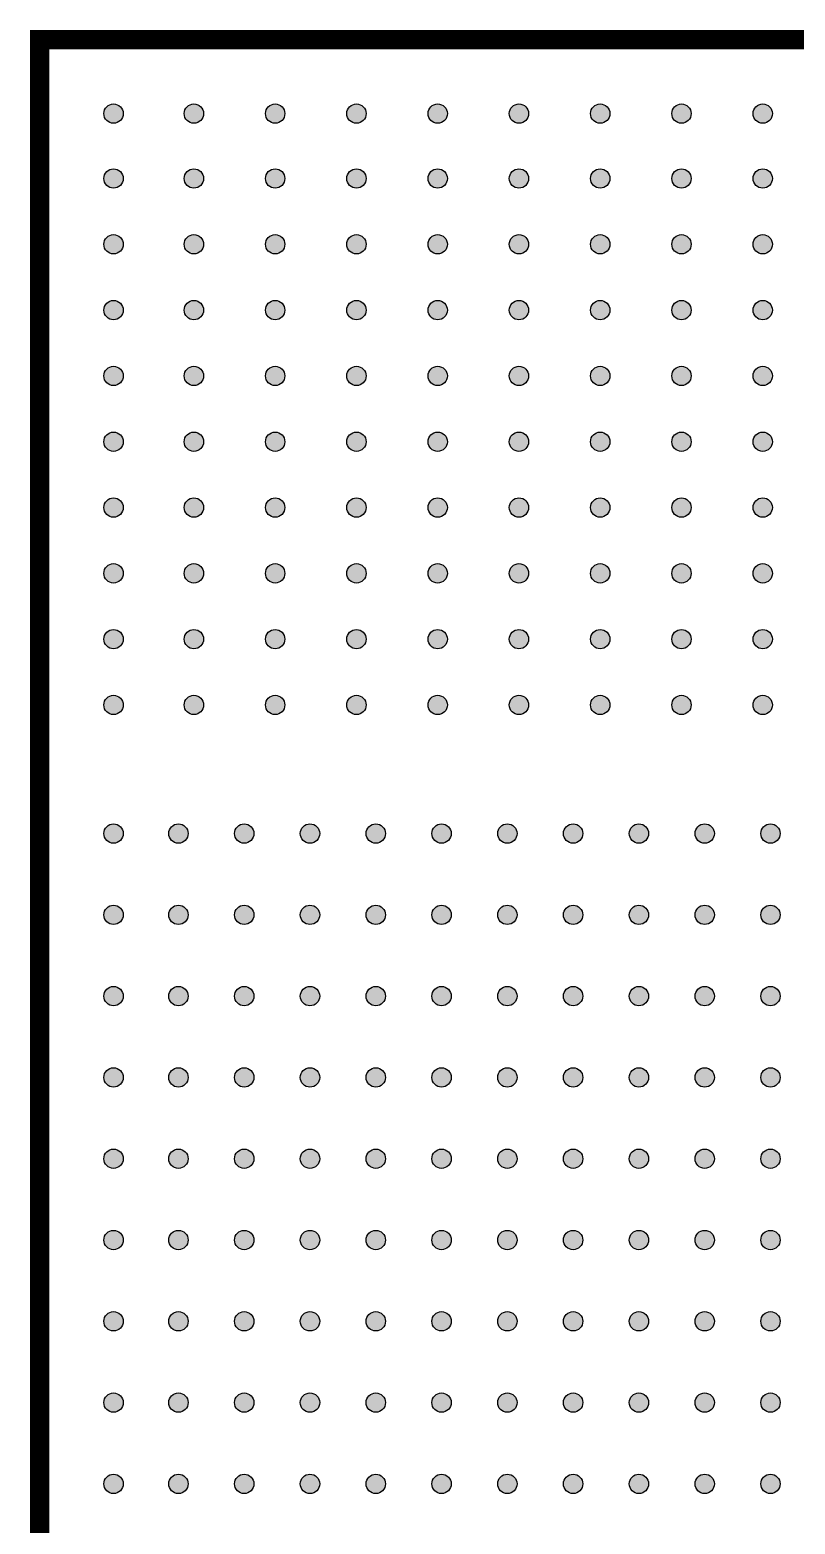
# Model space of a CAD drawing. Extents: x -754 to 779, y -779 to 754.
# Drawn here: x -754 to -358, y -18 to 754 of the extents above; entities that cross this region are included whole.
import ezdxf

# ---------------------------------------------------------------- set-up
doc = ezdxf.new("R2010")
doc.units = 0
doc.header["$MEASUREMENT"] = 0
doc.layers.add('PART_PADS_SMD_TOP', color=20, linetype='CONTINUOUS')
doc.layers.add('SILKSCREEN_OUTLINES_TOP', color=104, linetype='CONTINUOUS')

msp = doc.modelspace()

# ---------------------------------------------------------------- hatches: boundary and pattern name
at = {"layer": 'PART_PADS_SMD_TOP'}
h = msp.add_hatch(color=256, dxfattribs=at)
edge = h.paths.add_edge_path()
edge.add_arc((-710.75, 710.75), 5, 0, 360)
h = msp.add_hatch(color=256, dxfattribs=at)
edge = h.paths.add_edge_path()
edge.add_arc((-669.22, 710.75), 5, 0, 360)
h = msp.add_hatch(color=256, dxfattribs=at)
edge = h.paths.add_edge_path()
edge.add_arc((-627.22, 710.75), 5, 0, 360)
h = msp.add_hatch(color=256, dxfattribs=at)
edge = h.paths.add_edge_path()
edge.add_arc((-585.22, 710.75), 5, 0, 360)
h = msp.add_hatch(color=256, dxfattribs=at)
edge = h.paths.add_edge_path()
edge.add_arc((-543.22, 710.75), 5, 0, 360)
h = msp.add_hatch(color=256, dxfattribs=at)
edge = h.paths.add_edge_path()
edge.add_arc((-501.22, 710.75), 5, 0, 360)
h = msp.add_hatch(color=256, dxfattribs=at)
edge = h.paths.add_edge_path()
edge.add_arc((-459.22, 710.75), 5, 0, 360)
h = msp.add_hatch(color=256, dxfattribs=at)
edge = h.paths.add_edge_path()
edge.add_arc((-417.22, 710.75), 5, 0, 360)
h = msp.add_hatch(color=256, dxfattribs=at)
edge = h.paths.add_edge_path()
edge.add_arc((-375.22, 710.75), 5, 0, 360)
h = msp.add_hatch(color=256, dxfattribs=at)
edge = h.paths.add_edge_path()
edge.add_arc((-710.75, 677.22), 5, 0, 360)
h = msp.add_hatch(color=256, dxfattribs=at)
edge = h.paths.add_edge_path()
edge.add_arc((-669.22, 677.22), 5, 0, 360)
h = msp.add_hatch(color=256, dxfattribs=at)
edge = h.paths.add_edge_path()
edge.add_arc((-627.22, 677.22), 5, 0, 360)
h = msp.add_hatch(color=256, dxfattribs=at)
edge = h.paths.add_edge_path()
edge.add_arc((-585.22, 677.22), 5, 0, 360)
h = msp.add_hatch(color=256, dxfattribs=at)
edge = h.paths.add_edge_path()
edge.add_arc((-543.22, 677.22), 5, 0, 360)
h = msp.add_hatch(color=256, dxfattribs=at)
edge = h.paths.add_edge_path()
edge.add_arc((-501.22, 677.22), 5, 0, 360)
h = msp.add_hatch(color=256, dxfattribs=at)
edge = h.paths.add_edge_path()
edge.add_arc((-459.22, 677.22), 5, 0, 360)
h = msp.add_hatch(color=256, dxfattribs=at)
edge = h.paths.add_edge_path()
edge.add_arc((-417.22, 677.22), 5, 0, 360)
h = msp.add_hatch(color=256, dxfattribs=at)
edge = h.paths.add_edge_path()
edge.add_arc((-375.22, 677.22), 5, 0, 360)
h = msp.add_hatch(color=256, dxfattribs=at)
edge = h.paths.add_edge_path()
edge.add_arc((-710.75, 643.22), 5, 0, 360)
h = msp.add_hatch(color=256, dxfattribs=at)
edge = h.paths.add_edge_path()
edge.add_arc((-669.22, 643.22), 5, 0, 360)
h = msp.add_hatch(color=256, dxfattribs=at)
edge = h.paths.add_edge_path()
edge.add_arc((-627.22, 643.22), 5, 0, 360)
h = msp.add_hatch(color=256, dxfattribs=at)
edge = h.paths.add_edge_path()
edge.add_arc((-585.22, 643.22), 5, 0, 360)
h = msp.add_hatch(color=256, dxfattribs=at)
edge = h.paths.add_edge_path()
edge.add_arc((-543.22, 643.22), 5, 0, 360)
h = msp.add_hatch(color=256, dxfattribs=at)
edge = h.paths.add_edge_path()
edge.add_arc((-501.22, 643.22), 5, 0, 360)
h = msp.add_hatch(color=256, dxfattribs=at)
edge = h.paths.add_edge_path()
edge.add_arc((-459.22, 643.22), 5, 0, 360)
h = msp.add_hatch(color=256, dxfattribs=at)
edge = h.paths.add_edge_path()
edge.add_arc((-417.22, 643.22), 5, 0, 360)
h = msp.add_hatch(color=256, dxfattribs=at)
edge = h.paths.add_edge_path()
edge.add_arc((-375.22, 643.22), 5, 0, 360)
h = msp.add_hatch(color=256, dxfattribs=at)
edge = h.paths.add_edge_path()
edge.add_arc((-710.75, 609.22), 5, 0, 360)
h = msp.add_hatch(color=256, dxfattribs=at)
edge = h.paths.add_edge_path()
edge.add_arc((-669.22, 609.22), 5, 0, 360)
h = msp.add_hatch(color=256, dxfattribs=at)
edge = h.paths.add_edge_path()
edge.add_arc((-627.22, 609.22), 5, 0, 360)
h = msp.add_hatch(color=256, dxfattribs=at)
edge = h.paths.add_edge_path()
edge.add_arc((-585.22, 609.22), 5, 0, 360)
h = msp.add_hatch(color=256, dxfattribs=at)
edge = h.paths.add_edge_path()
edge.add_arc((-543.22, 609.22), 5, 0, 360)
h = msp.add_hatch(color=256, dxfattribs=at)
edge = h.paths.add_edge_path()
edge.add_arc((-501.22, 609.22), 5, 0, 360)
h = msp.add_hatch(color=256, dxfattribs=at)
edge = h.paths.add_edge_path()
edge.add_arc((-459.22, 609.22), 5, 0, 360)
h = msp.add_hatch(color=256, dxfattribs=at)
edge = h.paths.add_edge_path()
edge.add_arc((-417.22, 609.22), 5, 0, 360)
h = msp.add_hatch(color=256, dxfattribs=at)
edge = h.paths.add_edge_path()
edge.add_arc((-375.22, 609.22), 5, 0, 360)
h = msp.add_hatch(color=256, dxfattribs=at)
edge = h.paths.add_edge_path()
edge.add_arc((-710.75, 575.22), 5, 0, 360)
h = msp.add_hatch(color=256, dxfattribs=at)
edge = h.paths.add_edge_path()
edge.add_arc((-669.22, 575.22), 5, 0, 360)
h = msp.add_hatch(color=256, dxfattribs=at)
edge = h.paths.add_edge_path()
edge.add_arc((-627.22, 575.22), 5, 0, 360)
h = msp.add_hatch(color=256, dxfattribs=at)
edge = h.paths.add_edge_path()
edge.add_arc((-585.22, 575.22), 5, 0, 360)
h = msp.add_hatch(color=256, dxfattribs=at)
edge = h.paths.add_edge_path()
edge.add_arc((-543.22, 575.22), 5, 0, 360)
h = msp.add_hatch(color=256, dxfattribs=at)
edge = h.paths.add_edge_path()
edge.add_arc((-501.22, 575.22), 5, 0, 360)
h = msp.add_hatch(color=256, dxfattribs=at)
edge = h.paths.add_edge_path()
edge.add_arc((-459.22, 575.22), 5, 0, 360)
h = msp.add_hatch(color=256, dxfattribs=at)
edge = h.paths.add_edge_path()
edge.add_arc((-417.22, 575.22), 5, 0, 360)
h = msp.add_hatch(color=256, dxfattribs=at)
edge = h.paths.add_edge_path()
edge.add_arc((-375.22, 575.22), 5, 0, 360)
h = msp.add_hatch(color=256, dxfattribs=at)
edge = h.paths.add_edge_path()
edge.add_arc((-710.75, 541.22), 5, 0, 360)
h = msp.add_hatch(color=256, dxfattribs=at)
edge = h.paths.add_edge_path()
edge.add_arc((-669.22, 541.22), 5, 0, 360)
h = msp.add_hatch(color=256, dxfattribs=at)
edge = h.paths.add_edge_path()
edge.add_arc((-627.22, 541.22), 5, 0, 360)
h = msp.add_hatch(color=256, dxfattribs=at)
edge = h.paths.add_edge_path()
edge.add_arc((-585.22, 541.22), 5, 0, 360)
h = msp.add_hatch(color=256, dxfattribs=at)
edge = h.paths.add_edge_path()
edge.add_arc((-543.22, 541.22), 5, 0, 360)
h = msp.add_hatch(color=256, dxfattribs=at)
edge = h.paths.add_edge_path()
edge.add_arc((-501.22, 541.22), 5, 0, 360)
h = msp.add_hatch(color=256, dxfattribs=at)
edge = h.paths.add_edge_path()
edge.add_arc((-459.22, 541.22), 5, 0, 360)
h = msp.add_hatch(color=256, dxfattribs=at)
edge = h.paths.add_edge_path()
edge.add_arc((-417.22, 541.22), 5, 0, 360)
h = msp.add_hatch(color=256, dxfattribs=at)
edge = h.paths.add_edge_path()
edge.add_arc((-375.22, 541.22), 5, 0, 360)
h = msp.add_hatch(color=256, dxfattribs=at)
edge = h.paths.add_edge_path()
edge.add_arc((-710.75, 507.22), 5, 0, 360)
h = msp.add_hatch(color=256, dxfattribs=at)
edge = h.paths.add_edge_path()
edge.add_arc((-669.22, 507.22), 5, 0, 360)
h = msp.add_hatch(color=256, dxfattribs=at)
edge = h.paths.add_edge_path()
edge.add_arc((-627.22, 507.22), 5, 0, 360)
h = msp.add_hatch(color=256, dxfattribs=at)
edge = h.paths.add_edge_path()
edge.add_arc((-585.22, 507.22), 5, 0, 360)
h = msp.add_hatch(color=256, dxfattribs=at)
edge = h.paths.add_edge_path()
edge.add_arc((-543.22, 507.22), 5, 0, 360)
h = msp.add_hatch(color=256, dxfattribs=at)
edge = h.paths.add_edge_path()
edge.add_arc((-501.22, 507.22), 5, 0, 360)
h = msp.add_hatch(color=256, dxfattribs=at)
edge = h.paths.add_edge_path()
edge.add_arc((-459.22, 507.22), 5, 0, 360)
h = msp.add_hatch(color=256, dxfattribs=at)
edge = h.paths.add_edge_path()
edge.add_arc((-417.22, 507.22), 5, 0, 360)
h = msp.add_hatch(color=256, dxfattribs=at)
edge = h.paths.add_edge_path()
edge.add_arc((-375.22, 507.22), 5, 0, 360)
h = msp.add_hatch(color=256, dxfattribs=at)
edge = h.paths.add_edge_path()
edge.add_arc((-710.75, 473.22), 5, 0, 360)
h = msp.add_hatch(color=256, dxfattribs=at)
edge = h.paths.add_edge_path()
edge.add_arc((-669.22, 473.22), 5, 0, 360)
h = msp.add_hatch(color=256, dxfattribs=at)
edge = h.paths.add_edge_path()
edge.add_arc((-627.22, 473.22), 5, 0, 360)
h = msp.add_hatch(color=256, dxfattribs=at)
edge = h.paths.add_edge_path()
edge.add_arc((-585.22, 473.22), 5, 0, 360)
h = msp.add_hatch(color=256, dxfattribs=at)
edge = h.paths.add_edge_path()
edge.add_arc((-543.22, 473.22), 5, 0, 360)
h = msp.add_hatch(color=256, dxfattribs=at)
edge = h.paths.add_edge_path()
edge.add_arc((-501.22, 473.22), 5, 0, 360)
h = msp.add_hatch(color=256, dxfattribs=at)
edge = h.paths.add_edge_path()
edge.add_arc((-459.22, 473.22), 5, 0, 360)
h = msp.add_hatch(color=256, dxfattribs=at)
edge = h.paths.add_edge_path()
edge.add_arc((-417.22, 473.22), 5, 0, 360)
h = msp.add_hatch(color=256, dxfattribs=at)
edge = h.paths.add_edge_path()
edge.add_arc((-375.22, 473.22), 5, 0, 360)
h = msp.add_hatch(color=256, dxfattribs=at)
edge = h.paths.add_edge_path()
edge.add_arc((-710.75, 439.22), 5, 0, 360)
h = msp.add_hatch(color=256, dxfattribs=at)
edge = h.paths.add_edge_path()
edge.add_arc((-669.22, 439.22), 5, 0, 360)
h = msp.add_hatch(color=256, dxfattribs=at)
edge = h.paths.add_edge_path()
edge.add_arc((-627.22, 439.22), 5, 0, 360)
h = msp.add_hatch(color=256, dxfattribs=at)
edge = h.paths.add_edge_path()
edge.add_arc((-585.22, 439.22), 5, 0, 360)
h = msp.add_hatch(color=256, dxfattribs=at)
edge = h.paths.add_edge_path()
edge.add_arc((-543.22, 439.22), 5, 0, 360)
h = msp.add_hatch(color=256, dxfattribs=at)
edge = h.paths.add_edge_path()
edge.add_arc((-501.22, 439.22), 5, 0, 360)
h = msp.add_hatch(color=256, dxfattribs=at)
edge = h.paths.add_edge_path()
edge.add_arc((-459.22, 439.22), 5, 0, 360)
h = msp.add_hatch(color=256, dxfattribs=at)
edge = h.paths.add_edge_path()
edge.add_arc((-417.22, 439.22), 5, 0, 360)
h = msp.add_hatch(color=256, dxfattribs=at)
edge = h.paths.add_edge_path()
edge.add_arc((-375.22, 439.22), 5, 0, 360)
h = msp.add_hatch(color=256, dxfattribs=at)
edge = h.paths.add_edge_path()
edge.add_arc((-710.75, 405.22), 5, 0, 360)
h = msp.add_hatch(color=256, dxfattribs=at)
edge = h.paths.add_edge_path()
edge.add_arc((-669.22, 405.22), 5, 0, 360)
h = msp.add_hatch(color=256, dxfattribs=at)
edge = h.paths.add_edge_path()
edge.add_arc((-627.22, 405.22), 5, 0, 360)
h = msp.add_hatch(color=256, dxfattribs=at)
edge = h.paths.add_edge_path()
edge.add_arc((-585.22, 405.22), 5, 0, 360)
h = msp.add_hatch(color=256, dxfattribs=at)
edge = h.paths.add_edge_path()
edge.add_arc((-543.22, 405.22), 5, 0, 360)
h = msp.add_hatch(color=256, dxfattribs=at)
edge = h.paths.add_edge_path()
edge.add_arc((-501.22, 405.22), 5, 0, 360)
h = msp.add_hatch(color=256, dxfattribs=at)
edge = h.paths.add_edge_path()
edge.add_arc((-459.22, 405.22), 5, 0, 360)
h = msp.add_hatch(color=256, dxfattribs=at)
edge = h.paths.add_edge_path()
edge.add_arc((-417.22, 405.22), 5, 0, 360)
h = msp.add_hatch(color=256, dxfattribs=at)
edge = h.paths.add_edge_path()
edge.add_arc((-375.22, 405.22), 5, 0, 360)
h = msp.add_hatch(color=256, dxfattribs=at)
edge = h.paths.add_edge_path()
edge.add_arc((-710.75, 338.78), 5, 0, 360)
h = msp.add_hatch(color=256, dxfattribs=at)
edge = h.paths.add_edge_path()
edge.add_arc((-677.22, 338.78), 5, 0, 360)
h = msp.add_hatch(color=256, dxfattribs=at)
edge = h.paths.add_edge_path()
edge.add_arc((-643.22, 338.78), 5, 0, 360)
h = msp.add_hatch(color=256, dxfattribs=at)
edge = h.paths.add_edge_path()
edge.add_arc((-609.22, 338.78), 5, 0, 360)
h = msp.add_hatch(color=256, dxfattribs=at)
edge = h.paths.add_edge_path()
edge.add_arc((-575.22, 338.78), 5, 0, 360)
h = msp.add_hatch(color=256, dxfattribs=at)
edge = h.paths.add_edge_path()
edge.add_arc((-541.22, 338.78), 5, 0, 360)
h = msp.add_hatch(color=256, dxfattribs=at)
edge = h.paths.add_edge_path()
edge.add_arc((-507.22, 338.78), 5, 0, 360)
h = msp.add_hatch(color=256, dxfattribs=at)
edge = h.paths.add_edge_path()
edge.add_arc((-473.22, 338.78), 5, 0, 360)
h = msp.add_hatch(color=256, dxfattribs=at)
edge = h.paths.add_edge_path()
edge.add_arc((-439.22, 338.78), 5, 0, 360)
h = msp.add_hatch(color=256, dxfattribs=at)
edge = h.paths.add_edge_path()
edge.add_arc((-405.22, 338.78), 5, 0, 360)
h = msp.add_hatch(color=256, dxfattribs=at)
edge = h.paths.add_edge_path()
edge.add_arc((-371.22, 338.78), 5, 0, 360)
h = msp.add_hatch(color=256, dxfattribs=at)
edge = h.paths.add_edge_path()
edge.add_arc((-710.75, 296.78), 5, 0, 360)
h = msp.add_hatch(color=256, dxfattribs=at)
edge = h.paths.add_edge_path()
edge.add_arc((-677.22, 296.78), 5, 0, 360)
h = msp.add_hatch(color=256, dxfattribs=at)
edge = h.paths.add_edge_path()
edge.add_arc((-643.22, 296.78), 5, 0, 360)
h = msp.add_hatch(color=256, dxfattribs=at)
edge = h.paths.add_edge_path()
edge.add_arc((-609.22, 296.78), 5, 0, 360)
h = msp.add_hatch(color=256, dxfattribs=at)
edge = h.paths.add_edge_path()
edge.add_arc((-575.22, 296.78), 5, 0, 360)
h = msp.add_hatch(color=256, dxfattribs=at)
edge = h.paths.add_edge_path()
edge.add_arc((-541.22, 296.78), 5, 0, 360)
h = msp.add_hatch(color=256, dxfattribs=at)
edge = h.paths.add_edge_path()
edge.add_arc((-507.22, 296.78), 5, 0, 360)
h = msp.add_hatch(color=256, dxfattribs=at)
edge = h.paths.add_edge_path()
edge.add_arc((-473.22, 296.78), 5, 0, 360)
h = msp.add_hatch(color=256, dxfattribs=at)
edge = h.paths.add_edge_path()
edge.add_arc((-439.22, 296.78), 5, 0, 360)
h = msp.add_hatch(color=256, dxfattribs=at)
edge = h.paths.add_edge_path()
edge.add_arc((-405.22, 296.78), 5, 0, 360)
h = msp.add_hatch(color=256, dxfattribs=at)
edge = h.paths.add_edge_path()
edge.add_arc((-371.22, 296.78), 5, 0, 360)
h = msp.add_hatch(color=256, dxfattribs=at)
edge = h.paths.add_edge_path()
edge.add_arc((-710.75, 254.78), 5, 0, 360)
h = msp.add_hatch(color=256, dxfattribs=at)
edge = h.paths.add_edge_path()
edge.add_arc((-677.22, 254.78), 5, 0, 360)
h = msp.add_hatch(color=256, dxfattribs=at)
edge = h.paths.add_edge_path()
edge.add_arc((-643.22, 254.78), 5, 0, 360)
h = msp.add_hatch(color=256, dxfattribs=at)
edge = h.paths.add_edge_path()
edge.add_arc((-609.22, 254.78), 5, 0, 360)
h = msp.add_hatch(color=256, dxfattribs=at)
edge = h.paths.add_edge_path()
edge.add_arc((-575.22, 254.78), 5, 0, 360)
h = msp.add_hatch(color=256, dxfattribs=at)
edge = h.paths.add_edge_path()
edge.add_arc((-541.22, 254.78), 5, 0, 360)
h = msp.add_hatch(color=256, dxfattribs=at)
edge = h.paths.add_edge_path()
edge.add_arc((-507.22, 254.78), 5, 0, 360)
h = msp.add_hatch(color=256, dxfattribs=at)
edge = h.paths.add_edge_path()
edge.add_arc((-473.22, 254.78), 5, 0, 360)
h = msp.add_hatch(color=256, dxfattribs=at)
edge = h.paths.add_edge_path()
edge.add_arc((-439.22, 254.78), 5, 0, 360)
h = msp.add_hatch(color=256, dxfattribs=at)
edge = h.paths.add_edge_path()
edge.add_arc((-405.22, 254.78), 5, 0, 360)
h = msp.add_hatch(color=256, dxfattribs=at)
edge = h.paths.add_edge_path()
edge.add_arc((-371.22, 254.78), 5, 0, 360)
h = msp.add_hatch(color=256, dxfattribs=at)
edge = h.paths.add_edge_path()
edge.add_arc((-710.75, 212.78), 5, 0, 360)
h = msp.add_hatch(color=256, dxfattribs=at)
edge = h.paths.add_edge_path()
edge.add_arc((-677.22, 212.78), 5, 0, 360)
h = msp.add_hatch(color=256, dxfattribs=at)
edge = h.paths.add_edge_path()
edge.add_arc((-643.22, 212.78), 5, 0, 360)
h = msp.add_hatch(color=256, dxfattribs=at)
edge = h.paths.add_edge_path()
edge.add_arc((-609.22, 212.78), 5, 0, 360)
h = msp.add_hatch(color=256, dxfattribs=at)
edge = h.paths.add_edge_path()
edge.add_arc((-575.22, 212.78), 5, 0, 360)
h = msp.add_hatch(color=256, dxfattribs=at)
edge = h.paths.add_edge_path()
edge.add_arc((-541.22, 212.78), 5, 0, 360)
h = msp.add_hatch(color=256, dxfattribs=at)
edge = h.paths.add_edge_path()
edge.add_arc((-507.22, 212.78), 5, 0, 360)
h = msp.add_hatch(color=256, dxfattribs=at)
edge = h.paths.add_edge_path()
edge.add_arc((-473.22, 212.78), 5, 0, 360)
h = msp.add_hatch(color=256, dxfattribs=at)
edge = h.paths.add_edge_path()
edge.add_arc((-439.22, 212.78), 5, 0, 360)
h = msp.add_hatch(color=256, dxfattribs=at)
edge = h.paths.add_edge_path()
edge.add_arc((-405.22, 212.78), 5, 0, 360)
h = msp.add_hatch(color=256, dxfattribs=at)
edge = h.paths.add_edge_path()
edge.add_arc((-371.22, 212.78), 5, 0, 360)
h = msp.add_hatch(color=256, dxfattribs=at)
edge = h.paths.add_edge_path()
edge.add_arc((-710.75, 170.78), 5, 0, 360)
h = msp.add_hatch(color=256, dxfattribs=at)
edge = h.paths.add_edge_path()
edge.add_arc((-677.22, 170.78), 5, 0, 360)
h = msp.add_hatch(color=256, dxfattribs=at)
edge = h.paths.add_edge_path()
edge.add_arc((-643.22, 170.78), 5, 0, 360)
h = msp.add_hatch(color=256, dxfattribs=at)
edge = h.paths.add_edge_path()
edge.add_arc((-609.22, 170.78), 5, 0, 360)
h = msp.add_hatch(color=256, dxfattribs=at)
edge = h.paths.add_edge_path()
edge.add_arc((-575.22, 170.78), 5, 0, 360)
h = msp.add_hatch(color=256, dxfattribs=at)
edge = h.paths.add_edge_path()
edge.add_arc((-541.22, 170.78), 5, 0, 360)
h = msp.add_hatch(color=256, dxfattribs=at)
edge = h.paths.add_edge_path()
edge.add_arc((-507.22, 170.78), 5, 0, 360)
h = msp.add_hatch(color=256, dxfattribs=at)
edge = h.paths.add_edge_path()
edge.add_arc((-473.22, 170.78), 5, 0, 360)
h = msp.add_hatch(color=256, dxfattribs=at)
edge = h.paths.add_edge_path()
edge.add_arc((-439.22, 170.78), 5, 0, 360)
h = msp.add_hatch(color=256, dxfattribs=at)
edge = h.paths.add_edge_path()
edge.add_arc((-405.22, 170.78), 5, 0, 360)
h = msp.add_hatch(color=256, dxfattribs=at)
edge = h.paths.add_edge_path()
edge.add_arc((-371.22, 170.78), 5, 0, 360)
h = msp.add_hatch(color=256, dxfattribs=at)
edge = h.paths.add_edge_path()
edge.add_arc((-710.75, 128.78), 5, 0, 360)
h = msp.add_hatch(color=256, dxfattribs=at)
edge = h.paths.add_edge_path()
edge.add_arc((-677.22, 128.78), 5, 0, 360)
h = msp.add_hatch(color=256, dxfattribs=at)
edge = h.paths.add_edge_path()
edge.add_arc((-643.22, 128.78), 5, 0, 360)
h = msp.add_hatch(color=256, dxfattribs=at)
edge = h.paths.add_edge_path()
edge.add_arc((-609.22, 128.78), 5, 0, 360)
h = msp.add_hatch(color=256, dxfattribs=at)
edge = h.paths.add_edge_path()
edge.add_arc((-575.22, 128.78), 5, 0, 360)
h = msp.add_hatch(color=256, dxfattribs=at)
edge = h.paths.add_edge_path()
edge.add_arc((-541.22, 128.78), 5, 0, 360)
h = msp.add_hatch(color=256, dxfattribs=at)
edge = h.paths.add_edge_path()
edge.add_arc((-507.22, 128.78), 5, 0, 360)
h = msp.add_hatch(color=256, dxfattribs=at)
edge = h.paths.add_edge_path()
edge.add_arc((-473.22, 128.78), 5, 0, 360)
h = msp.add_hatch(color=256, dxfattribs=at)
edge = h.paths.add_edge_path()
edge.add_arc((-439.22, 128.78), 5, 0, 360)
h = msp.add_hatch(color=256, dxfattribs=at)
edge = h.paths.add_edge_path()
edge.add_arc((-405.22, 128.78), 5, 0, 360)
h = msp.add_hatch(color=256, dxfattribs=at)
edge = h.paths.add_edge_path()
edge.add_arc((-371.22, 128.78), 5, 0, 360)
h = msp.add_hatch(color=256, dxfattribs=at)
edge = h.paths.add_edge_path()
edge.add_arc((-710.75, 86.78), 5, 0, 360)
h = msp.add_hatch(color=256, dxfattribs=at)
edge = h.paths.add_edge_path()
edge.add_arc((-677.22, 86.78), 5, 0, 360)
h = msp.add_hatch(color=256, dxfattribs=at)
edge = h.paths.add_edge_path()
edge.add_arc((-643.22, 86.78), 5, 0, 360)
h = msp.add_hatch(color=256, dxfattribs=at)
edge = h.paths.add_edge_path()
edge.add_arc((-609.22, 86.78), 5, 0, 360)
h = msp.add_hatch(color=256, dxfattribs=at)
edge = h.paths.add_edge_path()
edge.add_arc((-575.22, 86.78), 5, 0, 360)
h = msp.add_hatch(color=256, dxfattribs=at)
edge = h.paths.add_edge_path()
edge.add_arc((-541.22, 86.78), 5, 0, 360)
h = msp.add_hatch(color=256, dxfattribs=at)
edge = h.paths.add_edge_path()
edge.add_arc((-507.22, 86.78), 5, 0, 360)
h = msp.add_hatch(color=256, dxfattribs=at)
edge = h.paths.add_edge_path()
edge.add_arc((-473.22, 86.78), 5, 0, 360)
h = msp.add_hatch(color=256, dxfattribs=at)
edge = h.paths.add_edge_path()
edge.add_arc((-439.22, 86.78), 5, 0, 360)
h = msp.add_hatch(color=256, dxfattribs=at)
edge = h.paths.add_edge_path()
edge.add_arc((-405.22, 86.78), 5, 0, 360)
h = msp.add_hatch(color=256, dxfattribs=at)
edge = h.paths.add_edge_path()
edge.add_arc((-371.22, 86.78), 5, 0, 360)
h = msp.add_hatch(color=256, dxfattribs=at)
edge = h.paths.add_edge_path()
edge.add_arc((-710.75, 44.78), 5, 0, 360)
h = msp.add_hatch(color=256, dxfattribs=at)
edge = h.paths.add_edge_path()
edge.add_arc((-677.22, 44.78), 5, 0, 360)
h = msp.add_hatch(color=256, dxfattribs=at)
edge = h.paths.add_edge_path()
edge.add_arc((-643.22, 44.78), 5, 0, 360)
h = msp.add_hatch(color=256, dxfattribs=at)
edge = h.paths.add_edge_path()
edge.add_arc((-609.22, 44.78), 5, 0, 360)
h = msp.add_hatch(color=256, dxfattribs=at)
edge = h.paths.add_edge_path()
edge.add_arc((-575.22, 44.78), 5, 0, 360)
h = msp.add_hatch(color=256, dxfattribs=at)
edge = h.paths.add_edge_path()
edge.add_arc((-541.22, 44.78), 5, 0, 360)
h = msp.add_hatch(color=256, dxfattribs=at)
edge = h.paths.add_edge_path()
edge.add_arc((-507.22, 44.78), 5, 0, 360)
h = msp.add_hatch(color=256, dxfattribs=at)
edge = h.paths.add_edge_path()
edge.add_arc((-473.22, 44.78), 5, 0, 360)
h = msp.add_hatch(color=256, dxfattribs=at)
edge = h.paths.add_edge_path()
edge.add_arc((-439.22, 44.78), 5, 0, 360)
h = msp.add_hatch(color=256, dxfattribs=at)
edge = h.paths.add_edge_path()
edge.add_arc((-405.22, 44.78), 5, 0, 360)
h = msp.add_hatch(color=256, dxfattribs=at)
edge = h.paths.add_edge_path()
edge.add_arc((-371.22, 44.78), 5, 0, 360)
h = msp.add_hatch(color=256, dxfattribs=at)
edge = h.paths.add_edge_path()
edge.add_arc((-710.75, 2.78), 5, 0, 360)
h = msp.add_hatch(color=256, dxfattribs=at)
edge = h.paths.add_edge_path()
edge.add_arc((-677.22, 2.78), 5, 0, 360)
h = msp.add_hatch(color=256, dxfattribs=at)
edge = h.paths.add_edge_path()
edge.add_arc((-643.22, 2.78), 5, 0, 360)
h = msp.add_hatch(color=256, dxfattribs=at)
edge = h.paths.add_edge_path()
edge.add_arc((-609.22, 2.78), 5, 0, 360)
h = msp.add_hatch(color=256, dxfattribs=at)
edge = h.paths.add_edge_path()
edge.add_arc((-575.22, 2.78), 5, 0, 360)
h = msp.add_hatch(color=256, dxfattribs=at)
edge = h.paths.add_edge_path()
edge.add_arc((-541.22, 2.78), 5, 0, 360)
h = msp.add_hatch(color=256, dxfattribs=at)
edge = h.paths.add_edge_path()
edge.add_arc((-507.22, 2.78), 5, 0, 360)
h = msp.add_hatch(color=256, dxfattribs=at)
edge = h.paths.add_edge_path()
edge.add_arc((-473.22, 2.78), 5, 0, 360)
h = msp.add_hatch(color=256, dxfattribs=at)
edge = h.paths.add_edge_path()
edge.add_arc((-439.22, 2.78), 5, 0, 360)
h = msp.add_hatch(color=256, dxfattribs=at)
edge = h.paths.add_edge_path()
edge.add_arc((-405.22, 2.78), 5, 0, 360)
h = msp.add_hatch(color=256, dxfattribs=at)
edge = h.paths.add_edge_path()
edge.add_arc((-371.22, 2.78), 5, 0, 360)

# ---------------------------------------------------------------- linework, layer by layer
for centre in [(-710.75, 710.75), (-669.22, 710.75), (-627.22, 710.75), (-585.22, 710.75), (-543.22, 710.75), (-501.22, 710.75), (-459.22, 710.75), (-417.22, 710.75), (-375.22, 710.75), (-710.75, 677.22), (-669.22, 677.22), (-627.22, 677.22), (-585.22, 677.22), (-543.22, 677.22), (-501.22, 677.22), (-459.22, 677.22), (-417.22, 677.22), (-375.22, 677.22), (-710.75, 643.22), (-669.22, 643.22), (-627.22, 643.22), (-585.22, 643.22), (-543.22, 643.22), (-501.22, 643.22), (-459.22, 643.22), (-417.22, 643.22), (-375.22, 643.22), (-710.75, 609.22), (-669.22, 609.22), (-627.22, 609.22), (-585.22, 609.22), (-543.22, 609.22), (-501.22, 609.22), (-459.22, 609.22), (-417.22, 609.22), (-375.22, 609.22), (-710.75, 575.22), (-669.22, 575.22), (-627.22, 575.22), (-585.22, 575.22), (-543.22, 575.22), (-501.22, 575.22), (-459.22, 575.22), (-417.22, 575.22), (-375.22, 575.22), (-710.75, 541.22), (-669.22, 541.22), (-627.22, 541.22), (-585.22, 541.22), (-543.22, 541.22), (-501.22, 541.22), (-459.22, 541.22), (-417.22, 541.22), (-375.22, 541.22), (-710.75, 507.22), (-669.22, 507.22), (-627.22, 507.22), (-585.22, 507.22), (-543.22, 507.22), (-501.22, 507.22), (-459.22, 507.22), (-417.22, 507.22), (-375.22, 507.22), (-710.75, 473.22), (-669.22, 473.22), (-627.22, 473.22), (-585.22, 473.22), (-543.22, 473.22), (-501.22, 473.22), (-459.22, 473.22), (-417.22, 473.22), (-375.22, 473.22), (-710.75, 439.22), (-669.22, 439.22), (-627.22, 439.22), (-585.22, 439.22), (-543.22, 439.22), (-501.22, 439.22), (-459.22, 439.22), (-417.22, 439.22), (-375.22, 439.22), (-710.75, 405.22), (-669.22, 405.22), (-627.22, 405.22), (-585.22, 405.22), (-543.22, 405.22), (-501.22, 405.22), (-459.22, 405.22), (-417.22, 405.22), (-375.22, 405.22), (-710.75, 338.78), (-677.22, 338.78), (-643.22, 338.78), (-609.22, 338.78), (-575.22, 338.78), (-541.22, 338.78), (-507.22, 338.78), (-473.22, 338.78), (-439.22, 338.78), (-405.22, 338.78), (-371.22, 338.78), (-710.75, 296.78), (-677.22, 296.78), (-643.22, 296.78), (-609.22, 296.78), (-575.22, 296.78), (-541.22, 296.78), (-507.22, 296.78), (-473.22, 296.78), (-439.22, 296.78), (-405.22, 296.78), (-371.22, 296.78), (-710.75, 254.78), (-677.22, 254.78), (-643.22, 254.78), (-609.22, 254.78), (-575.22, 254.78), (-541.22, 254.78), (-507.22, 254.78), (-473.22, 254.78), (-439.22, 254.78), (-405.22, 254.78), (-371.22, 254.78), (-710.75, 212.78), (-677.22, 212.78), (-643.22, 212.78), (-609.22, 212.78), (-575.22, 212.78), (-541.22, 212.78), (-507.22, 212.78), (-473.22, 212.78), (-439.22, 212.78), (-405.22, 212.78), (-371.22, 212.78), (-710.75, 170.78), (-677.22, 170.78), (-643.22, 170.78), (-609.22, 170.78), (-575.22, 170.78), (-541.22, 170.78), (-507.22, 170.78), (-473.22, 170.78), (-439.22, 170.78), (-405.22, 170.78), (-371.22, 170.78), (-710.75, 128.78), (-677.22, 128.78), (-643.22, 128.78), (-609.22, 128.78), (-575.22, 128.78), (-541.22, 128.78), (-507.22, 128.78), (-473.22, 128.78), (-439.22, 128.78), (-405.22, 128.78), (-371.22, 128.78), (-710.75, 86.78), (-677.22, 86.78), (-643.22, 86.78), (-609.22, 86.78), (-575.22, 86.78), (-541.22, 86.78), (-507.22, 86.78), (-473.22, 86.78), (-439.22, 86.78), (-405.22, 86.78), (-371.22, 86.78), (-710.75, 44.78), (-677.22, 44.78), (-643.22, 44.78), (-609.22, 44.78), (-575.22, 44.78), (-541.22, 44.78), (-507.22, 44.78), (-473.22, 44.78), (-439.22, 44.78), (-405.22, 44.78), (-371.22, 44.78), (-710.75, 2.78), (-677.22, 2.78), (-643.22, 2.78), (-609.22, 2.78), (-575.22, 2.78), (-541.22, 2.78), (-507.22, 2.78), (-473.22, 2.78), (-439.22, 2.78), (-405.22, 2.78), (-371.22, 2.78)]:
    msp.add_circle(centre, 5, dxfattribs=at)
at = {"layer": 'SILKSCREEN_OUTLINES_TOP', "const_width": 10}
msp.add_lwpolyline([(-749, -749), (-749, 749), (749, 749), (749, -749)], close=True, dxfattribs=at)

doc.saveas('drawing.dxf')
